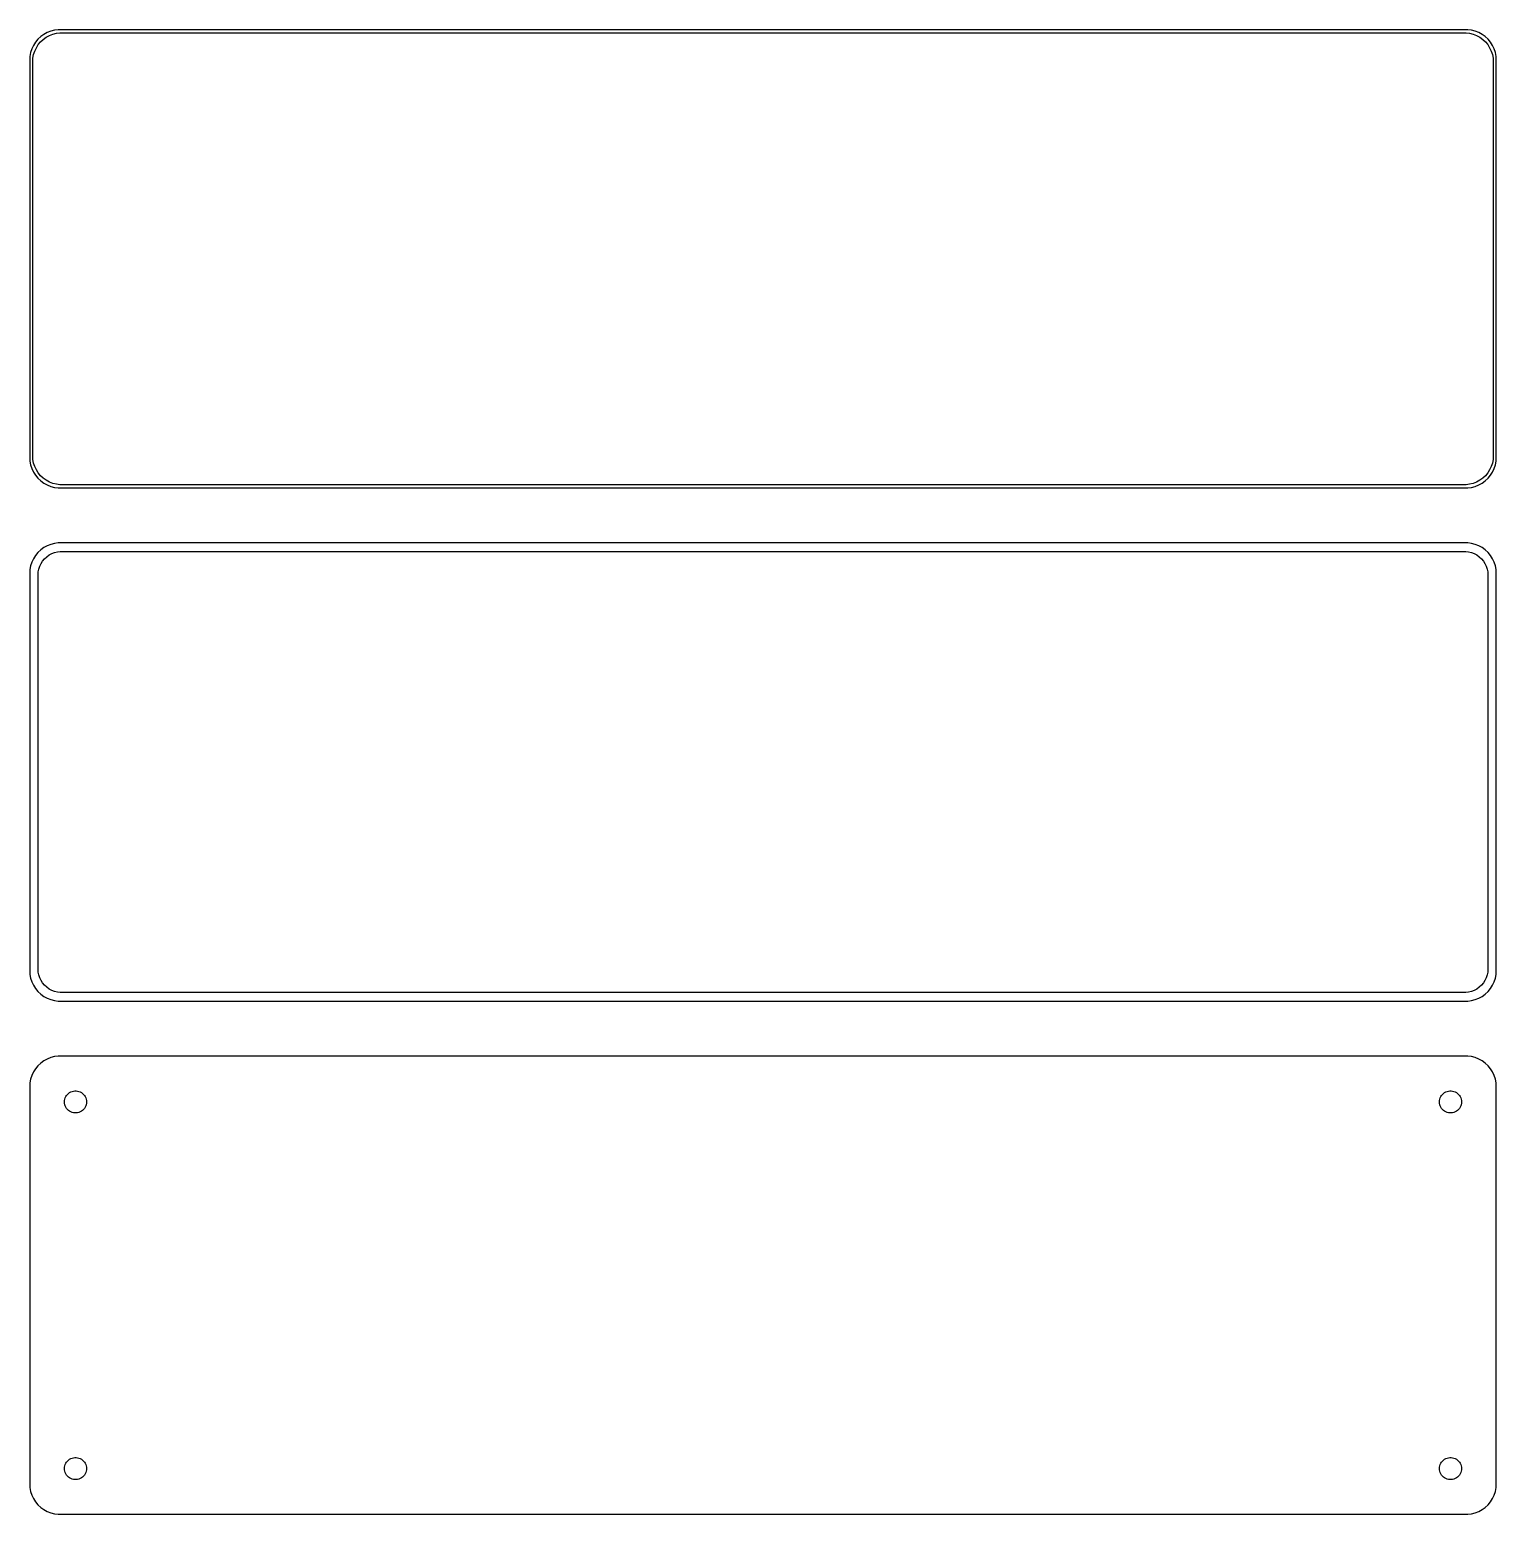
# Model space of a CAD drawing. Header units: metres. Extents: x -120 to 120, y 131 to 373.
import ezdxf

# ---------------------------------------------------------------- set-up
doc = ezdxf.new("R2010")
doc.units = ezdxf.units.M

msp = doc.modelspace()

# ---------------------------------------------------------------- linework, layer by layer
for p, q in [((-118.645, 371.923), (-119.045, 371.439)), ((-118.187, 372.353), (-118.645, 371.923)), ((-118.213, 371.502), (-117.778, 371.91)), ((-117.679, 372.722), (-118.187, 372.353)), ((-117.778, 371.91), (-117.295, 372.261)), ((-117.129, 373.024), (-117.679, 372.722)), ((-117.295, 372.261), (-116.772, 372.548)), ((-116.545, 373.255), (-117.129, 373.024)), ((-116.772, 372.548), (-116.218, 372.768)), ((-115.937, 373.411), (-116.545, 373.255)), ((-116.218, 372.768), (-115.64, 372.916)), ((-115.314, 373.49), (-115.937, 373.411)), ((-115.64, 372.916), (-115.048, 372.991)), ((115.314, 373.49), (-115.314, 373.49)), ((-115.048, 372.991), (115.048, 372.991)), ((115.048, 372.991), (115.64, 372.916)), ((115.937, 373.411), (115.314, 373.49)), ((115.64, 372.916), (116.218, 372.768)), ((116.545, 373.255), (115.937, 373.411)), ((116.218, 372.768), (116.772, 372.548)), ((117.129, 373.024), (116.545, 373.255)), ((116.772, 372.548), (117.295, 372.261)), ((117.679, 372.722), (117.129, 373.024)), ((117.295, 372.261), (117.778, 371.91)), ((118.187, 372.353), (117.679, 372.722)), ((117.778, 371.91), (118.213, 371.502)), ((118.645, 371.923), (118.187, 372.353)), ((119.045, 371.439), (118.645, 371.923)), ((-119.843, 369.743), (-119.961, 369.127)), ((-119.649, 370.341), (-119.843, 369.743)), ((-119.382, 370.909), (-119.649, 370.341)), ((-119.463, 368.845), (-119.351, 369.431)), ((-119.045, 371.439), (-119.382, 370.909)), ((-119.351, 369.431), (-119.166, 369.999)), ((-119.166, 369.999), (-118.912, 370.538)), ((-118.912, 370.538), (-118.593, 371.042)), ((-118.593, 371.042), (-118.213, 371.502)), ((118.213, 371.502), (118.593, 371.042)), ((118.593, 371.042), (118.912, 370.538)), ((118.912, 370.538), (119.166, 369.999)), ((119.382, 370.909), (119.045, 371.439)), ((119.166, 369.999), (119.351, 369.431)), ((119.351, 369.431), (119.463, 368.845)), ((119.649, 370.341), (119.382, 370.909)), ((119.843, 369.743), (119.649, 370.341)), ((119.961, 369.127), (119.843, 369.743)), ((-119.961, 369.127), (-120, 368.5)), ((-120, 368.5), (-120, 303.5)), ((-119.5, 368.25), (-119.463, 368.845)), ((-119.5, 303.75), (-119.5, 368.25)), ((119.463, 368.845), (119.5, 368.25)), ((119.5, 368.25), (119.5, 303.75)), ((120, 368.5), (119.961, 369.127)), ((120, 303.5), (120, 368.5)), ((-119.463, 303.155), (-119.5, 303.75)), ((119.5, 303.75), (119.463, 303.155)), ((-120, 303.5), (-119.961, 302.873)), ((-119.961, 302.873), (-119.843, 302.257)), ((-119.843, 302.257), (-119.649, 301.659)), ((-119.649, 301.659), (-119.382, 301.091)), ((-119.351, 302.569), (-119.463, 303.155)), ((-119.166, 302.001), (-119.351, 302.569)), ((-118.912, 301.462), (-119.166, 302.001)), ((-118.593, 300.958), (-118.912, 301.462)), ((118.912, 301.462), (118.593, 300.958)), ((119.166, 302.001), (118.912, 301.462)), ((119.351, 302.569), (119.166, 302.001)), ((119.463, 303.155), (119.351, 302.569)), ((119.382, 301.091), (119.649, 301.659)), ((119.649, 301.659), (119.843, 302.257)), ((119.843, 302.257), (119.961, 302.873)), ((119.961, 302.873), (120, 303.5)), ((-119.382, 301.091), (-119.045, 300.561)), ((-119.045, 300.561), (-118.645, 300.077)), ((-118.645, 300.077), (-118.187, 299.647)), ((-118.213, 300.498), (-118.593, 300.958)), ((-117.778, 300.09), (-118.213, 300.498)), ((-118.187, 299.647), (-117.679, 299.278)), ((-117.295, 299.739), (-117.778, 300.09)), ((-117.679, 299.278), (-117.129, 298.976)), ((-116.772, 299.452), (-117.295, 299.739)), ((-117.129, 298.976), (-116.545, 298.745)), ((-116.218, 299.232), (-116.772, 299.452)), ((-115.64, 299.084), (-116.218, 299.232)), ((-115.048, 299.009), (-115.64, 299.084)), ((115.048, 299.009), (-115.048, 299.009)), ((115.64, 299.084), (115.048, 299.009)), ((116.218, 299.232), (115.64, 299.084)), ((116.772, 299.452), (116.218, 299.232)), ((116.545, 298.745), (117.129, 298.976)), ((117.295, 299.739), (116.772, 299.452)), ((117.129, 298.976), (117.679, 299.278)), ((117.778, 300.09), (117.295, 299.739)), ((117.679, 299.278), (118.187, 299.647)), ((118.213, 300.498), (117.778, 300.09)), ((118.187, 299.647), (118.645, 300.077)), ((118.593, 300.958), (118.213, 300.498)), ((118.645, 300.077), (119.045, 300.561)), ((119.045, 300.561), (119.382, 301.091)), ((-116.545, 298.745), (-115.937, 298.589)), ((-115.937, 298.589), (-115.314, 298.51)), ((-115.314, 298.51), (115.314, 298.51)), ((115.314, 298.51), (115.937, 298.589)), ((115.937, 298.589), (116.545, 298.745)), ((-116.545, 289.255), (-117.129, 289.024)), ((-115.937, 289.411), (-116.545, 289.255)), ((-115.314, 289.49), (-115.937, 289.411)), ((115.314, 289.49), (-115.314, 289.49)), ((115.937, 289.411), (115.314, 289.49)), ((116.545, 289.255), (115.937, 289.411)), ((117.129, 289.024), (116.545, 289.255)), ((-119.382, 286.909), (-119.649, 286.341)), ((-119.045, 287.439), (-119.382, 286.909)), ((-118.645, 287.923), (-119.045, 287.439)), ((-118.187, 288.353), (-118.645, 287.923)), ((-117.679, 288.722), (-118.187, 288.353)), ((-117.88, 286.524), (-117.571, 286.899)), ((-117.129, 289.024), (-117.679, 288.722)), ((-117.571, 286.899), (-117.216, 287.231)), ((-117.216, 287.231), (-116.823, 287.517)), ((-116.823, 287.517), (-116.398, 287.751)), ((-116.398, 287.751), (-115.946, 287.93)), ((-115.946, 287.93), (-115.475, 288.051)), ((-115.475, 288.051), (-114.993, 288.112)), ((-114.993, 288.112), (114.993, 288.112)), ((114.993, 288.112), (115.475, 288.051)), ((115.475, 288.051), (115.946, 287.93)), ((115.946, 287.93), (116.398, 287.751)), ((116.398, 287.751), (116.823, 287.517)), ((116.823, 287.517), (117.216, 287.231)), ((117.679, 288.722), (117.129, 289.024)), ((117.216, 287.231), (117.571, 286.899)), ((117.571, 286.899), (117.88, 286.524)), ((118.187, 288.353), (117.679, 288.722)), ((118.645, 287.923), (118.187, 288.353)), ((119.045, 287.439), (118.645, 287.923)), ((119.382, 286.909), (119.045, 287.439)), ((119.649, 286.341), (119.382, 286.909)), ((-119.961, 285.127), (-120, 284.5)), ((-120, 284.5), (-120, 219.5)), ((-119.843, 285.743), (-119.961, 285.127)), ((-119.649, 286.341), (-119.843, 285.743)), ((-118.619, 284.25), (-118.589, 284.735)), ((-118.589, 284.735), (-118.498, 285.212)), ((-118.498, 285.212), (-118.348, 285.674)), ((-118.348, 285.674), (-118.141, 286.114)), ((-118.141, 286.114), (-117.88, 286.524)), ((117.88, 286.524), (118.141, 286.114)), ((118.141, 286.114), (118.348, 285.674)), ((118.348, 285.674), (118.498, 285.212)), ((118.498, 285.212), (118.589, 284.735)), ((118.589, 284.735), (118.619, 284.25)), ((119.843, 285.743), (119.649, 286.341)), ((119.961, 285.127), (119.843, 285.743)), ((120, 284.5), (119.961, 285.127)), ((120, 219.5), (120, 284.5)), ((-118.619, 219.75), (-118.619, 284.25)), ((118.619, 284.25), (118.619, 219.75)), ((-120, 219.5), (-119.961, 218.873)), ((-119.961, 218.873), (-119.843, 218.257)), ((-118.589, 219.265), (-118.619, 219.75)), ((-118.498, 218.788), (-118.589, 219.265)), ((-118.348, 218.326), (-118.498, 218.788)), ((118.498, 218.788), (118.348, 218.326)), ((118.589, 219.265), (118.498, 218.788)), ((118.619, 219.75), (118.589, 219.265)), ((119.843, 218.257), (119.961, 218.873)), ((119.961, 218.873), (120, 219.5)), ((-119.843, 218.257), (-119.649, 217.659)), ((-119.649, 217.659), (-119.382, 217.091)), ((-119.382, 217.091), (-119.045, 216.561)), ((-119.045, 216.561), (-118.645, 216.077)), ((-118.141, 217.886), (-118.348, 218.326)), ((-117.88, 217.476), (-118.141, 217.886)), ((-117.571, 217.101), (-117.88, 217.476)), ((-117.216, 216.769), (-117.571, 217.101)), ((-116.823, 216.483), (-117.216, 216.769)), ((-116.398, 216.249), (-116.823, 216.483)), ((116.823, 216.483), (116.398, 216.249)), ((117.216, 216.769), (116.823, 216.483)), ((117.571, 217.101), (117.216, 216.769)), ((117.88, 217.476), (117.571, 217.101)), ((118.141, 217.886), (117.88, 217.476)), ((118.348, 218.326), (118.141, 217.886)), ((118.645, 216.077), (119.045, 216.561)), ((119.045, 216.561), (119.382, 217.091)), ((119.382, 217.091), (119.649, 217.659)), ((119.649, 217.659), (119.843, 218.257)), ((-118.645, 216.077), (-118.187, 215.647)), ((-118.187, 215.647), (-117.679, 215.278)), ((-117.679, 215.278), (-117.129, 214.976)), ((-117.129, 214.976), (-116.545, 214.745)), ((-116.545, 214.745), (-115.937, 214.589)), ((-115.946, 216.07), (-116.398, 216.249)), ((-115.475, 215.949), (-115.946, 216.07)), ((-115.937, 214.589), (-115.314, 214.51)), ((-114.993, 215.888), (-115.475, 215.949)), ((-115.314, 214.51), (115.314, 214.51)), ((114.993, 215.888), (-114.993, 215.888)), ((115.475, 215.949), (114.993, 215.888)), ((115.314, 214.51), (115.937, 214.589)), ((115.946, 216.07), (115.475, 215.949)), ((115.937, 214.589), (116.545, 214.745)), ((116.398, 216.249), (115.946, 216.07)), ((116.545, 214.745), (117.129, 214.976)), ((117.129, 214.976), (117.679, 215.278)), ((117.679, 215.278), (118.187, 215.647)), ((118.187, 215.647), (118.645, 216.077)), ((-118.187, 204.353), (-118.645, 203.923)), ((-117.679, 204.722), (-118.187, 204.353)), ((-117.129, 205.024), (-117.679, 204.722)), ((-116.545, 205.255), (-117.129, 205.024)), ((-115.937, 205.411), (-116.545, 205.255)), ((-115.314, 205.49), (-115.937, 205.411)), ((115.314, 205.49), (-115.314, 205.49)), ((115.937, 205.411), (115.314, 205.49)), ((116.545, 205.255), (115.937, 205.411)), ((117.129, 205.024), (116.545, 205.255)), ((117.679, 204.722), (117.129, 205.024)), ((118.187, 204.353), (117.679, 204.722)), ((118.645, 203.923), (118.187, 204.353)), ((-119.843, 201.743), (-119.961, 201.127)), ((-119.649, 202.341), (-119.843, 201.743)), ((-119.382, 202.909), (-119.649, 202.341)), ((-119.045, 203.439), (-119.382, 202.909)), ((-118.645, 203.923), (-119.045, 203.439)), ((119.045, 203.439), (118.645, 203.923)), ((119.382, 202.909), (119.045, 203.439)), ((119.649, 202.341), (119.382, 202.909)), ((119.843, 201.743), (119.649, 202.341)), ((119.961, 201.127), (119.843, 201.743)), ((-119.961, 201.127), (-120, 200.5)), ((-120, 200.5), (-120, 135.5)), ((-113.812, 199.232), (-113.647, 199.387)), ((-113.647, 199.387), (-113.464, 199.52)), ((-113.464, 199.52), (-113.266, 199.629)), ((-113.266, 199.629), (-113.056, 199.712)), ((-113.056, 199.712), (-112.837, 199.768)), ((-112.837, 199.768), (-112.613, 199.796)), ((-112.613, 199.796), (-112.387, 199.796)), ((-112.387, 199.796), (-112.163, 199.768)), ((-112.163, 199.768), (-111.944, 199.712)), ((-111.944, 199.712), (-111.734, 199.629)), ((-111.734, 199.629), (-111.536, 199.52)), ((-111.536, 199.52), (-111.353, 199.387)), ((-111.353, 199.387), (-111.188, 199.232)), ((111.188, 199.232), (111.353, 199.387)), ((111.353, 199.387), (111.536, 199.52)), ((111.536, 199.52), (111.734, 199.629)), ((111.734, 199.629), (111.944, 199.712)), ((111.944, 199.712), (112.163, 199.768)), ((112.163, 199.768), (112.387, 199.796)), ((112.387, 199.796), (112.613, 199.796)), ((112.613, 199.796), (112.837, 199.768)), ((112.837, 199.768), (113.056, 199.712)), ((113.056, 199.712), (113.266, 199.629)), ((113.266, 199.629), (113.464, 199.52)), ((113.464, 199.52), (113.647, 199.387)), ((113.647, 199.387), (113.812, 199.232)), ((120, 200.5), (119.961, 201.127)), ((120, 135.5), (120, 200.5)), ((-114.3, 198), (-114.286, 198.226)), ((-114.286, 197.774), (-114.3, 198)), ((-114.286, 198.226), (-114.243, 198.448)), ((-114.243, 197.552), (-114.286, 197.774)), ((-114.243, 198.448), (-114.174, 198.663)), ((-114.174, 197.337), (-114.243, 197.552)), ((-114.174, 198.663), (-114.077, 198.867)), ((-114.077, 197.133), (-114.174, 197.337)), ((-114.077, 198.867), (-113.956, 199.058)), ((-113.956, 196.942), (-114.077, 197.133)), ((-113.956, 199.058), (-113.812, 199.232)), ((-113.812, 196.768), (-113.956, 196.942)), ((-111.188, 199.232), (-111.044, 199.058)), ((-111.044, 196.942), (-111.188, 196.768)), ((-111.044, 199.058), (-110.923, 198.867)), ((-110.923, 197.133), (-111.044, 196.942)), ((-110.923, 198.867), (-110.826, 198.663)), ((-110.826, 197.337), (-110.923, 197.133)), ((-110.826, 198.663), (-110.757, 198.448)), ((-110.757, 197.552), (-110.826, 197.337)), ((-110.757, 198.448), (-110.714, 198.226)), ((-110.714, 197.774), (-110.757, 197.552)), ((-110.714, 198.226), (-110.7, 198)), ((-110.7, 198), (-110.714, 197.774)), ((110.7, 198), (110.714, 198.226)), ((110.714, 197.774), (110.7, 198)), ((110.714, 198.226), (110.757, 198.448)), ((110.757, 197.552), (110.714, 197.774)), ((110.757, 198.448), (110.826, 198.663)), ((110.826, 197.337), (110.757, 197.552)), ((110.826, 198.663), (110.923, 198.867)), ((110.923, 197.133), (110.826, 197.337)), ((110.923, 198.867), (111.044, 199.058)), ((111.044, 196.942), (110.923, 197.133)), ((111.044, 199.058), (111.188, 199.232)), ((111.188, 196.768), (111.044, 196.942)), ((113.812, 199.232), (113.956, 199.058)), ((113.956, 196.942), (113.812, 196.768)), ((113.956, 199.058), (114.077, 198.867)), ((114.077, 197.133), (113.956, 196.942)), ((114.077, 198.867), (114.174, 198.663)), ((114.174, 197.337), (114.077, 197.133)), ((114.174, 198.663), (114.243, 198.448)), ((114.243, 197.552), (114.174, 197.337)), ((114.243, 198.448), (114.286, 198.226)), ((114.286, 197.774), (114.243, 197.552)), ((114.286, 198.226), (114.3, 198)), ((114.3, 198), (114.286, 197.774)), ((-113.647, 196.613), (-113.812, 196.768)), ((-113.464, 196.48), (-113.647, 196.613)), ((-113.266, 196.371), (-113.464, 196.48)), ((-113.056, 196.288), (-113.266, 196.371)), ((-112.837, 196.232), (-113.056, 196.288)), ((-112.613, 196.204), (-112.837, 196.232)), ((-112.387, 196.204), (-112.613, 196.204)), ((-112.163, 196.232), (-112.387, 196.204)), ((-111.944, 196.288), (-112.163, 196.232)), ((-111.734, 196.371), (-111.944, 196.288)), ((-111.536, 196.48), (-111.734, 196.371)), ((-111.353, 196.613), (-111.536, 196.48)), ((-111.188, 196.768), (-111.353, 196.613)), ((111.353, 196.613), (111.188, 196.768)), ((111.536, 196.48), (111.353, 196.613)), ((111.734, 196.371), (111.536, 196.48)), ((111.944, 196.288), (111.734, 196.371)), ((112.163, 196.232), (111.944, 196.288)), ((112.387, 196.204), (112.163, 196.232)), ((112.613, 196.204), (112.387, 196.204)), ((112.837, 196.232), (112.613, 196.204)), ((113.056, 196.288), (112.837, 196.232)), ((113.266, 196.371), (113.056, 196.288)), ((113.464, 196.48), (113.266, 196.371)), ((113.647, 196.613), (113.464, 196.48)), ((113.812, 196.768), (113.647, 196.613)), ((-114.243, 138.448), (-114.174, 138.663)), ((-114.174, 138.663), (-114.077, 138.867)), ((-114.077, 138.867), (-113.956, 139.058)), ((-113.956, 139.058), (-113.812, 139.232)), ((-113.812, 139.232), (-113.647, 139.387)), ((-113.647, 139.387), (-113.464, 139.52)), ((-113.464, 139.52), (-113.266, 139.629)), ((-113.266, 139.629), (-113.056, 139.712)), ((-113.056, 139.712), (-112.837, 139.768)), ((-112.837, 139.768), (-112.613, 139.796)), ((-112.613, 139.796), (-112.387, 139.796)), ((-112.387, 139.796), (-112.163, 139.768)), ((-112.163, 139.768), (-111.944, 139.712)), ((-111.944, 139.712), (-111.734, 139.629)), ((-111.734, 139.629), (-111.536, 139.52)), ((-111.536, 139.52), (-111.353, 139.387)), ((-111.353, 139.387), (-111.188, 139.232)), ((-111.188, 139.232), (-111.044, 139.058)), ((-111.044, 139.058), (-110.923, 138.867)), ((-110.923, 138.867), (-110.826, 138.663)), ((-110.826, 138.663), (-110.757, 138.448)), ((110.757, 138.448), (110.826, 138.663)), ((110.826, 138.663), (110.923, 138.867)), ((110.923, 138.867), (111.044, 139.058)), ((111.044, 139.058), (111.188, 139.232)), ((111.188, 139.232), (111.353, 139.387)), ((111.353, 139.387), (111.536, 139.52)), ((111.536, 139.52), (111.734, 139.629)), ((111.734, 139.629), (111.944, 139.712)), ((111.944, 139.712), (112.163, 139.768)), ((112.163, 139.768), (112.387, 139.796)), ((112.387, 139.796), (112.613, 139.796)), ((112.613, 139.796), (112.837, 139.768)), ((112.837, 139.768), (113.056, 139.712)), ((113.056, 139.712), (113.266, 139.629)), ((113.266, 139.629), (113.464, 139.52)), ((113.464, 139.52), (113.647, 139.387)), ((113.647, 139.387), (113.812, 139.232)), ((113.812, 139.232), (113.956, 139.058)), ((113.956, 139.058), (114.077, 138.867)), ((114.077, 138.867), (114.174, 138.663)), ((114.174, 138.663), (114.243, 138.448)), ((-114.3, 138), (-114.286, 138.226)), ((-114.286, 137.774), (-114.3, 138)), ((-114.286, 138.226), (-114.243, 138.448)), ((-114.243, 137.552), (-114.286, 137.774)), ((-114.174, 137.337), (-114.243, 137.552)), ((-114.077, 137.133), (-114.174, 137.337)), ((-113.956, 136.942), (-114.077, 137.133)), ((-113.812, 136.768), (-113.956, 136.942)), ((-113.647, 136.613), (-113.812, 136.768)), ((-113.464, 136.48), (-113.647, 136.613)), ((-113.266, 136.371), (-113.464, 136.48)), ((-113.056, 136.288), (-113.266, 136.371)), ((-112.837, 136.232), (-113.056, 136.288)), ((-112.613, 136.204), (-112.837, 136.232)), ((-112.387, 136.204), (-112.613, 136.204)), ((-112.163, 136.232), (-112.387, 136.204)), ((-111.944, 136.288), (-112.163, 136.232)), ((-111.734, 136.371), (-111.944, 136.288)), ((-111.536, 136.48), (-111.734, 136.371)), ((-111.353, 136.613), (-111.536, 136.48)), ((-111.188, 136.768), (-111.353, 136.613)), ((-111.044, 136.942), (-111.188, 136.768)), ((-110.923, 137.133), (-111.044, 136.942)), ((-110.826, 137.337), (-110.923, 137.133)), ((-110.757, 137.552), (-110.826, 137.337)), ((-110.757, 138.448), (-110.714, 138.226)), ((-110.714, 137.774), (-110.757, 137.552)), ((-110.714, 138.226), (-110.7, 138)), ((-110.7, 138), (-110.714, 137.774)), ((110.7, 138), (110.714, 138.226)), ((110.714, 137.774), (110.7, 138)), ((110.714, 138.226), (110.757, 138.448)), ((110.757, 137.552), (110.714, 137.774)), ((110.826, 137.337), (110.757, 137.552)), ((110.923, 137.133), (110.826, 137.337)), ((111.044, 136.942), (110.923, 137.133)), ((111.188, 136.768), (111.044, 136.942)), ((111.353, 136.613), (111.188, 136.768)), ((111.536, 136.48), (111.353, 136.613)), ((111.734, 136.371), (111.536, 136.48)), ((111.944, 136.288), (111.734, 136.371)), ((112.163, 136.232), (111.944, 136.288)), ((112.387, 136.204), (112.163, 136.232)), ((112.613, 136.204), (112.387, 136.204)), ((112.837, 136.232), (112.613, 136.204)), ((113.056, 136.288), (112.837, 136.232)), ((113.266, 136.371), (113.056, 136.288)), ((113.464, 136.48), (113.266, 136.371)), ((113.647, 136.613), (113.464, 136.48)), ((113.812, 136.768), (113.647, 136.613)), ((113.956, 136.942), (113.812, 136.768)), ((114.077, 137.133), (113.956, 136.942)), ((114.174, 137.337), (114.077, 137.133)), ((114.243, 137.552), (114.174, 137.337)), ((114.243, 138.448), (114.286, 138.226)), ((114.286, 137.774), (114.243, 137.552)), ((114.286, 138.226), (114.3, 138)), ((114.3, 138), (114.286, 137.774)), ((-120, 135.5), (-119.961, 134.873)), ((-119.961, 134.873), (-119.843, 134.257)), ((-119.843, 134.257), (-119.649, 133.659)), ((-119.649, 133.659), (-119.382, 133.091)), ((119.382, 133.091), (119.649, 133.659)), ((119.649, 133.659), (119.843, 134.257)), ((119.843, 134.257), (119.961, 134.873)), ((119.961, 134.873), (120, 135.5)), ((-119.382, 133.091), (-119.045, 132.561)), ((-119.045, 132.561), (-118.645, 132.077)), ((-118.645, 132.077), (-118.187, 131.647)), ((-118.187, 131.647), (-117.679, 131.278)), ((-117.679, 131.278), (-117.129, 130.976)), ((117.129, 130.976), (117.679, 131.278)), ((117.679, 131.278), (118.187, 131.647)), ((118.187, 131.647), (118.645, 132.077)), ((118.645, 132.077), (119.045, 132.561)), ((119.045, 132.561), (119.382, 133.091)), ((-117.129, 130.976), (-116.545, 130.745)), ((-116.545, 130.745), (-115.937, 130.589)), ((-115.937, 130.589), (-115.314, 130.51)), ((-115.314, 130.51), (115.314, 130.51)), ((115.314, 130.51), (115.937, 130.589)), ((115.937, 130.589), (116.545, 130.745)), ((116.545, 130.745), (117.129, 130.976))]:
    msp.add_line(p, q)

doc.saveas('drawing.dxf')
